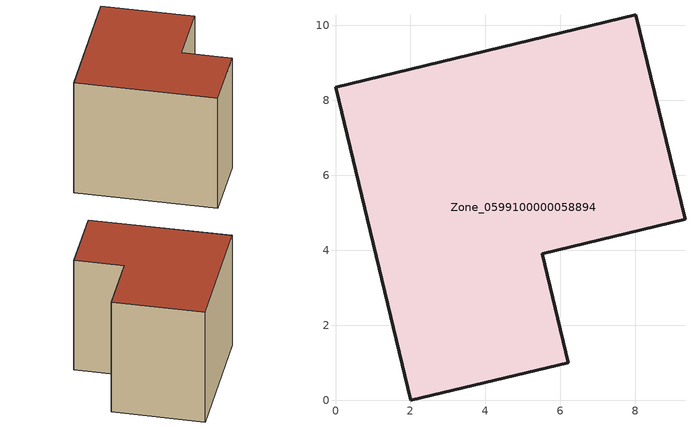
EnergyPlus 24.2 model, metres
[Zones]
Zone_0599100000058894
 floor ground (C_G): 0,8.35 8.01,10.28 9.33,4.82 5.52,3.91 6.21,1 2.01,0 z0
 wall outside (C_F): 2.01,0 6.21,1 5.52,3.91 9.33,4.82 8.01,10.28 0,8.35 2.01,0 z0:7.73
 roof outside (C_R): 8.01,10.28 0,8.35 2.01,0 6.21,1 5.52,3.91 9.33,4.82 z7.73
[BUILDING]
Pand.0599100000058894: North Axis=0; Terrain=City; Loads Convergence Tolerance Value=0.04; Temperature Convergence Tolerance Value=0.4; Solar Distribution=FullExterior; Maximum Number of Warmup Days=25; Minimum Number of Warmup Days=1
[Site:Location]
Rotterdam.The.Hague.AP_ZH_NLD Design_Conditions: Latitude=51.96; Longitude=4.45; Time Zone=1; Elevation=-4.5
[SITE:GROUNDTEMPERATURE:BUILDINGSURFACE]
18, 18, 18, 18, 18, 18, 18, 18, 18, 18, 18, 18
[MATERIAL] Thermal Absorptance=0.9; Solar Absorptance=0.7; Visible Absorptance=0.7
Name | Roughness | Thickness | Conductivity | Density | Specific Heat
G.TI.1965-1974 | MediumSmooth | 0.15 | 0.882353 | 540 | 1210
F.TI.1965-1974 | Rough | 0.3 | 0.697674 | 1920 | 840
R.TI.1965-1974 | MediumRough | 0.2 | 0.232558 | 1500 | 1000
[CONSTRUCTION]
C_G: G.TI.1965-1974
C_F: F.TI.1965-1974
C_R: R.TI.1965-1974
[ZONE]
Zone_0599100000058894: Type=1; Multiplier=1; Ceiling Height=Autocalculate; Volume=Autocalculate; Floor Area=autocalculate; Part of Total Floor Area=Yes
[ZONEINFILTRATION:DESIGNFLOWRATE]
Infil_Zone_0599100000058894: Zone or ZoneList or Space or SpaceList=Zone_0599100000058894; Schedule=AlwaysOn; Design Flow Rate Calculation Method=Flow/Area; Flow Rate per Floor Area=0.003; Constant Term Coefficient=1; Temperature Term Coefficient=0; Velocity Term Coefficient=0; Velocity Squared Term Coefficient=0
[HVACTEMPLATE:ZONE:IDEALLOADSAIRSYSTEM]
Zone_0599100000058894: Maximum Heating Supply Air Temperature=50; Minimum Cooling Supply Air Temperature=13; Maximum Heating Supply Air Humidity Ratio=0.0156; Minimum Cooling Supply Air Humidity Ratio=0.0077; Heating Limit=NoLimit; Cooling Limit=NoLimit; Dehumidification Control Type=ConstantSensibleHeatRatio; Cooling Sensible Heat Ratio=0.7; Dehumidification Setpoint=60; Humidification Control Type=None; Humidification Setpoint=30; Outdoor Air Method=None; Outdoor Air Flow Rate per Person=0.00944; Outdoor Air Flow Rate per Zone Floor Area=0; Outdoor Air Flow Rate per Zone=0; Demand Controlled Ventilation Type=None; Outdoor Air Economizer Type=NoEconomizer; Heat Recovery Type=None; Sensible Heat Recovery Effectiveness=0.7; Latent Heat Recovery Effectiveness=0.65
[ZONECONTROL:THERMOSTAT]
ThermostatControl_Zone_0599100000058894: Zone or ZoneList=Zone_0599100000058894; Control Type Schedule=DualSetpointControlType; Control 1=Thermostat_Zone_0599100000058894; Temperature Difference Between Cutout And Setpoint=0
[THERMOSTATSETPOINT:DUALSETPOINT]
Thermostat_Zone_0599100000058894: Heating Setpoint Temperature Schedule=HeatingSetpoint_Zone_0599100000058894; Cooling Setpoint Temperature Schedule=CoolingSetpoint_Zone_0599100000058894
[SCHEDULE:COMPACT]
HeatingSetpoint_Zone_0599100000058894: Through: 12/31, For: AllDays, Until: 24:00, 21
CoolingSetpoint_Zone_0599100000058894: Through: 12/31, For: AllDays, Until: 24:00, 24
DualSetpointControlType: Through: 12/31, For: AllDays, Until: 24:00, 4
AlwaysOn: Through: 12/31, For: AllDays, Until: 24:00, 1
